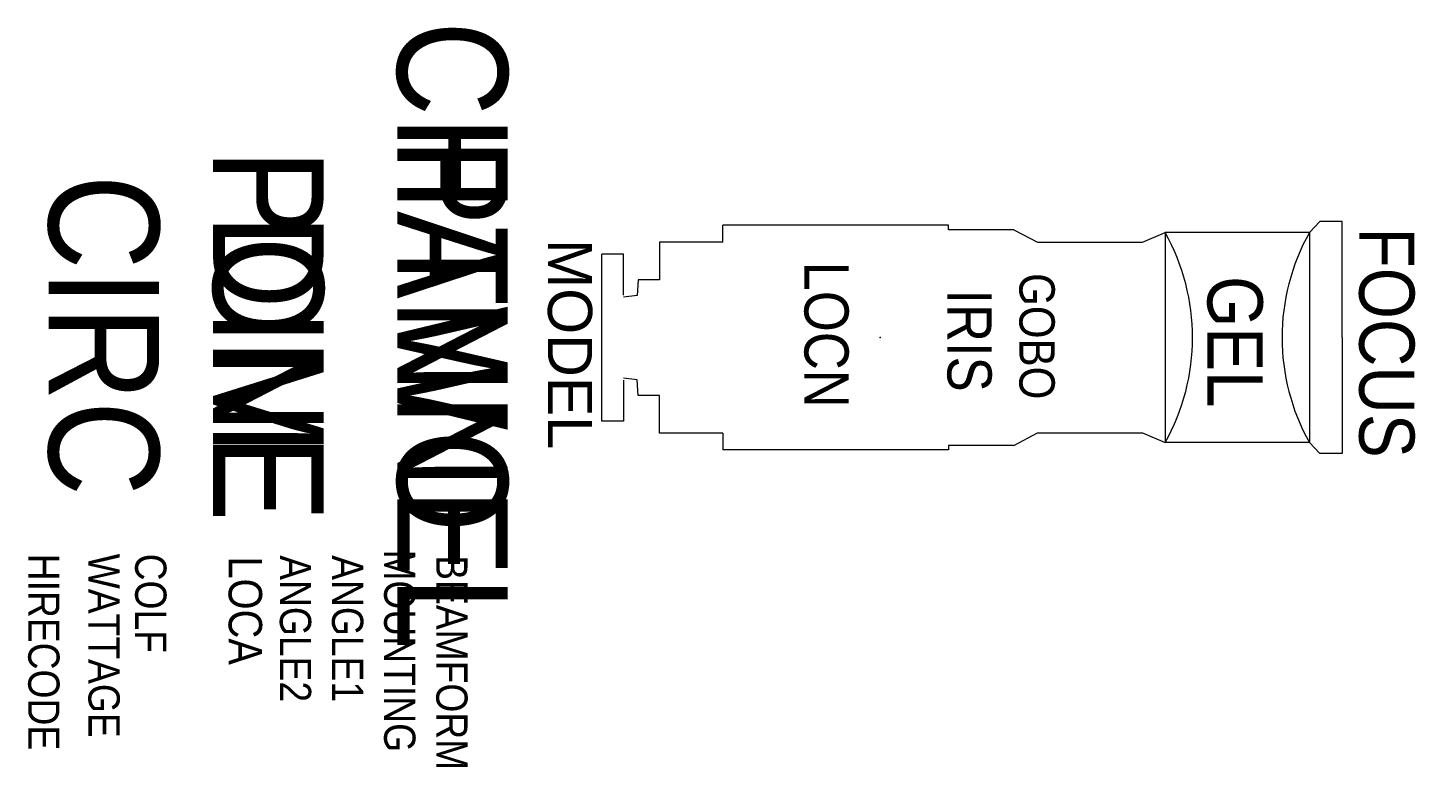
# Model space of a CAD drawing. Extents: x 8762 to 10019, y 1027 to 1697.
import ezdxf
from ezdxf.enums import TextEntityAlignment as Align

# ---------------------------------------------------------------- set-up
doc = ezdxf.new("R2010")
doc.units = 0
doc.header["$MEASUREMENT"] = 0
doc.layers.get('0').update_dxf_attribs({"linetype": 'CONTINUOUS'})
for name, color, linetype in [('CHANNEL', 3, 'CONTINUOUS'), ('CIRC', 6, 'CONTINUOUS'), ('DIMMER', 4, 'CONTINUOUS'), ('FOCUS', 30, 'CONTINUOUS'), ('GEL', 1, 'CONTINUOUS'), ('LANTERNS', 4, 'CONTINUOUS'), ('LOCATION', 7, 'CONTINUOUS'), ('MODEL', 6, 'CONTINUOUS'), ('PATCH', 5, 'CONTINUOUS'), ('PATCH2', 5, 'CONTINUOUS')]:
    doc.layers.add(name, color=color, linetype=linetype)

msp = doc.modelspace()

# ---------------------------------------------------------------- linework, layer by layer
for p, q in [((9922.8, 1511.3), (9932.3, 1521.3)), ((9952.3, 1521.3), (9932.3, 1521.3)), ((9952.3, 1416.3), (9952.3, 1521.3)), ((9595.9, 1518), (9391.6, 1518)), ((9391.6, 1502.7), (9391.6, 1518)), ((9595.9, 1513.8), (9595.9, 1518)), ((9655.3, 1513.8), (9595.9, 1513.8)), ((9655.3, 1513.8), (9676.7, 1502.5)), ((9771.7, 1502.5), (9792.3, 1511.3)), ((9792.3, 1511.3), (9792.3, 1321.3)), ((9922.8, 1511.3), (9792.3, 1511.3)), ((9922.8, 1511.3), (9922.8, 1321.3)), ((9334.5, 1502.7), (9334.5, 1468.6)), ((9391.6, 1502.7), (9334.5, 1502.7)), ((9676.7, 1502.5), (9771.7, 1502.5)), ((9282.3, 1340.7), (9282.3, 1491.8)), ((9301.9, 1491.8), (9282.3, 1491.8)), ((9301.9, 1454.7), (9301.9, 1491.8)), ((9315.2, 1468.6), (9314.1, 1454.5)), ((9334.5, 1468.6), (9315.2, 1468.6)), ((9314.1, 1454.5), (9301.9, 1452.9)), ((9952.3, 1416.3), (9952.3, 1311.3)), ((9314.1, 1378), (9301.9, 1379.6)), ((9301.9, 1377.8), (9301.9, 1340.7)), ((9315.2, 1363.9), (9314.1, 1378)), ((9334.5, 1363.9), (9315.2, 1363.9)), ((9334.5, 1329.8), (9334.5, 1363.9)), ((9301.9, 1340.7), (9282.3, 1340.7)), ((9391.6, 1329.8), (9334.5, 1329.8)), ((9391.6, 1329.8), (9391.6, 1314.6)), ((9655.3, 1318.7), (9676.7, 1330)), ((9676.7, 1330), (9771.7, 1330)), ((9771.7, 1330), (9792.3, 1321.3)), ((9922.8, 1321.3), (9792.3, 1321.3)), ((9922.8, 1321.3), (9932.3, 1311.3)), ((9595.9, 1314.6), (9391.6, 1314.6)), ((9655.3, 1318.7), (9595.9, 1318.7)), ((9595.9, 1318.7), (9595.9, 1314.6)), ((9952.3, 1311.3), (9932.3, 1311.3))]:
    msp.add_line(p, q)
for centre, start, end in [((9622.2, 1416.3), 330.8073, 29.1927), ((10092.8, 1416.3), 150.8073, 209.1927)]:
    msp.add_arc(centre, 194.8, start, end)
msp.add_point((9534.1, 1416.3))

# ---------------------------------------------------------------- texts
at = {"layer": 'CHANNEL', "width": 0.89}
msp.add_attdef('CHANNEL', text='', height=100, rotation=270, dxfattribs=at).set_placement((9097, 1418.4, 0), align=Align.CENTER)
at = {"layer": 'CIRC', "width": 0.89}
msp.add_attdef('CIRC', text='', height=100, rotation=270, dxfattribs=at).set_placement((8781.4, 1418.4, 0), align=Align.CENTER)
at = {"layer": 'DIMMER', "width": 0.89}
msp.add_attdef('DIM', text='', height=100, rotation=270, dxfattribs=at).set_placement((8930.3, 1419.2, 0), align=Align.CENTER)
at = {"layer": 'FOCUS', "color": 30, "width": 0.89}
msp.add_attdef('FOCUS', text='', height=50, rotation=270, dxfattribs=at).set_placement((9967.9, 1411.7, 0), align=Align.CENTER)
at = {"layer": 'GEL', "width": 0.89}
for tag, height, p in [('GOBO', 32, (9660.2, 1417.5, 0)), ('GEL', 50, (9830.5, 1412.4, 0))]:
    msp.add_attdef(tag, text='', height=height, rotation=270, dxfattribs=at).set_placement(p, align=Align.CENTER)
at = {"layer": 'LANTERNS', "color": 30, "width": 0.89}
msp.add_attdef('IRIS', text='', height=40, rotation=270, dxfattribs=at).set_placement((9615.1, 1413.6, 0), align=Align.MIDDLE)
at = {"layer": 'LANTERNS', "color": 0, "width": 0.89, "flags": 1}
for tag, p, s, height in [('WATTAGE', (8817.4, 1220.7, 0), '600', 28.3), ('COLF', (8859.7, 1220.7, 0), 'Y', 28.3), ('ANGLE2', (8990.7, 1219.3, 0), '55', 28.3), ('ANGLE1', (9037.9, 1219.3, 0), '30', 28.3), ('MOUNTING', (9085.1, 1224.5, 0), 'STANDARD HOOK CLAMP', 28.305), ('HIRECODE', (8762.9, 1220.6, 0), '', 28.3), ('LOCA', (8944.3, 1218.2, 0), '', 30.3), ('BEAMFORM', (9132.3, 1219.3, 0), 'C', 28.3)]:
    msp.add_attdef(tag, p, s, height=height, rotation=270, dxfattribs=at)
at = {"layer": 'LOCATION', "width": 0.89}
msp.add_attdef('LOCN', text='', height=40, rotation=270, dxfattribs=at).set_placement((9465.6, 1418.9), align=Align.CENTER)
at = {"layer": 'MODEL'}
msp.add_attdef('MODEL', text='S6-3055Z', height=40, rotation=270, dxfattribs=at).set_placement((9233.4, 1410.4, 0), align=Align.CENTER)
at = {"layer": 'PATCH', "width": 0.89}
msp.add_attdef('PONE', text='', height=100, rotation=270, dxfattribs=at).set_placement((8930.3, 1418.4, 0), align=Align.CENTER)
at = {"layer": 'PATCH2', "width": 0.89}
msp.add_attdef('PTWO', text='', height=100, rotation=270, dxfattribs=at).set_placement((9097, 1418.4, 0), align=Align.CENTER)

doc.saveas('drawing.dxf')
